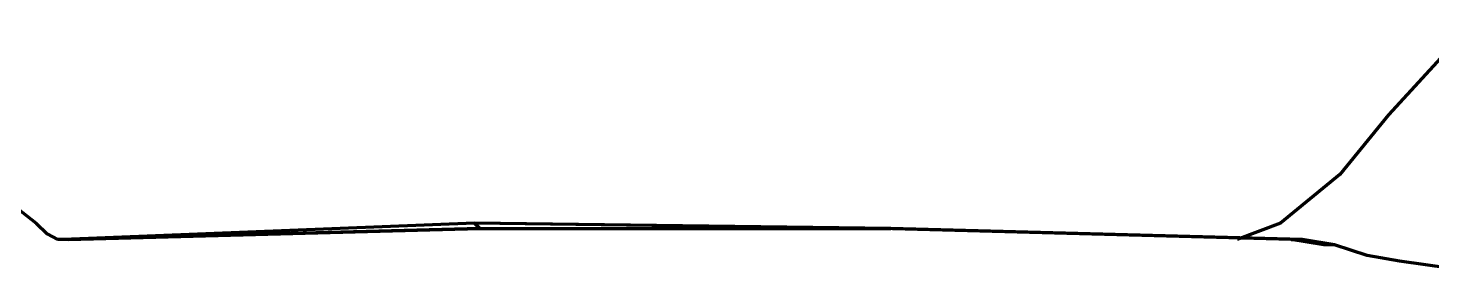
# Model space of a CAD drawing. Header units: inches. Extents: x -243 to 239, y -353 to 248.
# Drawn here: x -152.75 to -109.5, y -140.5 to -133 of the extents above; entities that cross this region are included whole.
import ezdxf

# ---------------------------------------------------------------- set-up
doc = ezdxf.new("R2010")
doc.units = ezdxf.units.IN
doc.layers.add('P', color=250, linetype='CONTINUOUS', lineweight=100)

msp = doc.modelspace()

# ---------------------------------------------------------------- linework, layer by layer
at = {"layer": 'P', "color": 181, "linetype": 'CONTINUOUS'}
for points in [[(-101.167, -136), (-101.333, -135.667), (-101.5, -135.667), (-103.167, -133.667), (-103.5, -133.667), (-106, -133), (-106.167, -133), (-109, -133.667), (-110.833, -135.667)], [(-110.833, -135.667), (-112.333, -137.5), (-114.167, -139), (-115.5, -139.5)]]:
    msp.add_lwpolyline(points, dxfattribs=at)
at = {"layer": 'P', "color": 211, "linetype": 'CONTINUOUS'}
for points in [[(-154, -137.833), (-152.5, -139), (-152.167, -139.333), (-151.833, -139.5)], [(-139, -139), (-138.833, -139.167), (-151.667, -139.5)], [(-126.5, -139.167), (-139, -139), (-151.667, -139.5)], [(-151.5, -139.5), (-138.833, -139.167)], [(-138.833, -139.167), (-126.167, -139.167), (-139, -139)], [(-113.833, -139.5), (-113.5, -139.5), (-126.5, -139.167)], [(-126.167, -139.167), (-126.5, -139.167)], [(-112.833, -139.667), (-113.833, -139.5), (-126.5, -139.167)], [(-113.5, -139.5), (-126.167, -139.167)], [(-151.5, -139.5), (-151.833, -139.5)], [(-112.5, -139.667), (-112.833, -139.667), (-113.5, -139.5)], [(-110.5, -140.167), (-111.5, -140), (-112.5, -139.667), (-113.5, -139.5)], [(-108.167, -140.5), (-110.5, -140.167)]]:
    msp.add_lwpolyline(points, dxfattribs=at)

doc.saveas('drawing.dxf')
